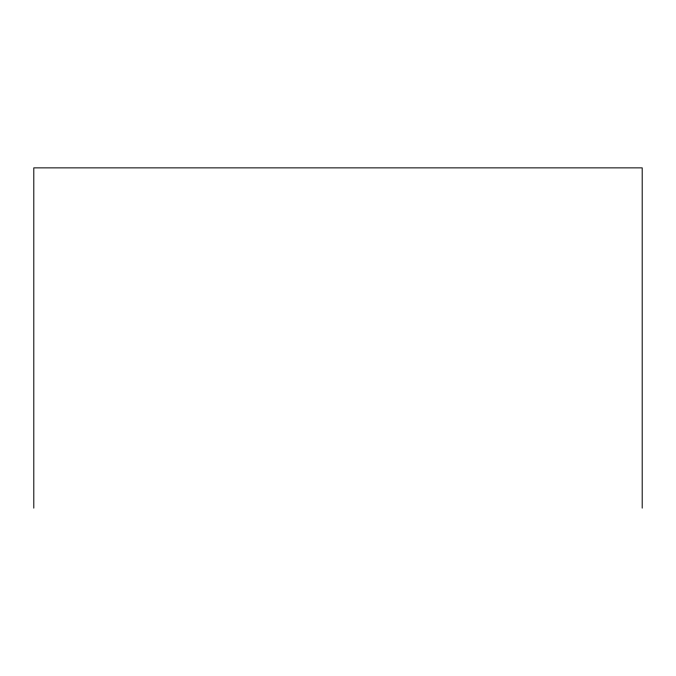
<?xml version="1.0" encoding="UTF-8"?>
<svg xmlns="http://www.w3.org/2000/svg" width="676" height="676" viewBox="0 0 676 676"><rect width="100%" height="100%" fill="white"/><g stroke="black" fill="none" stroke-linecap="round" stroke-linejoin="round"><path stroke-width="1.01" d="M642.2 508.132L642.2 167.868L33.8 167.868L33.8 508.132"/></g></svg>
